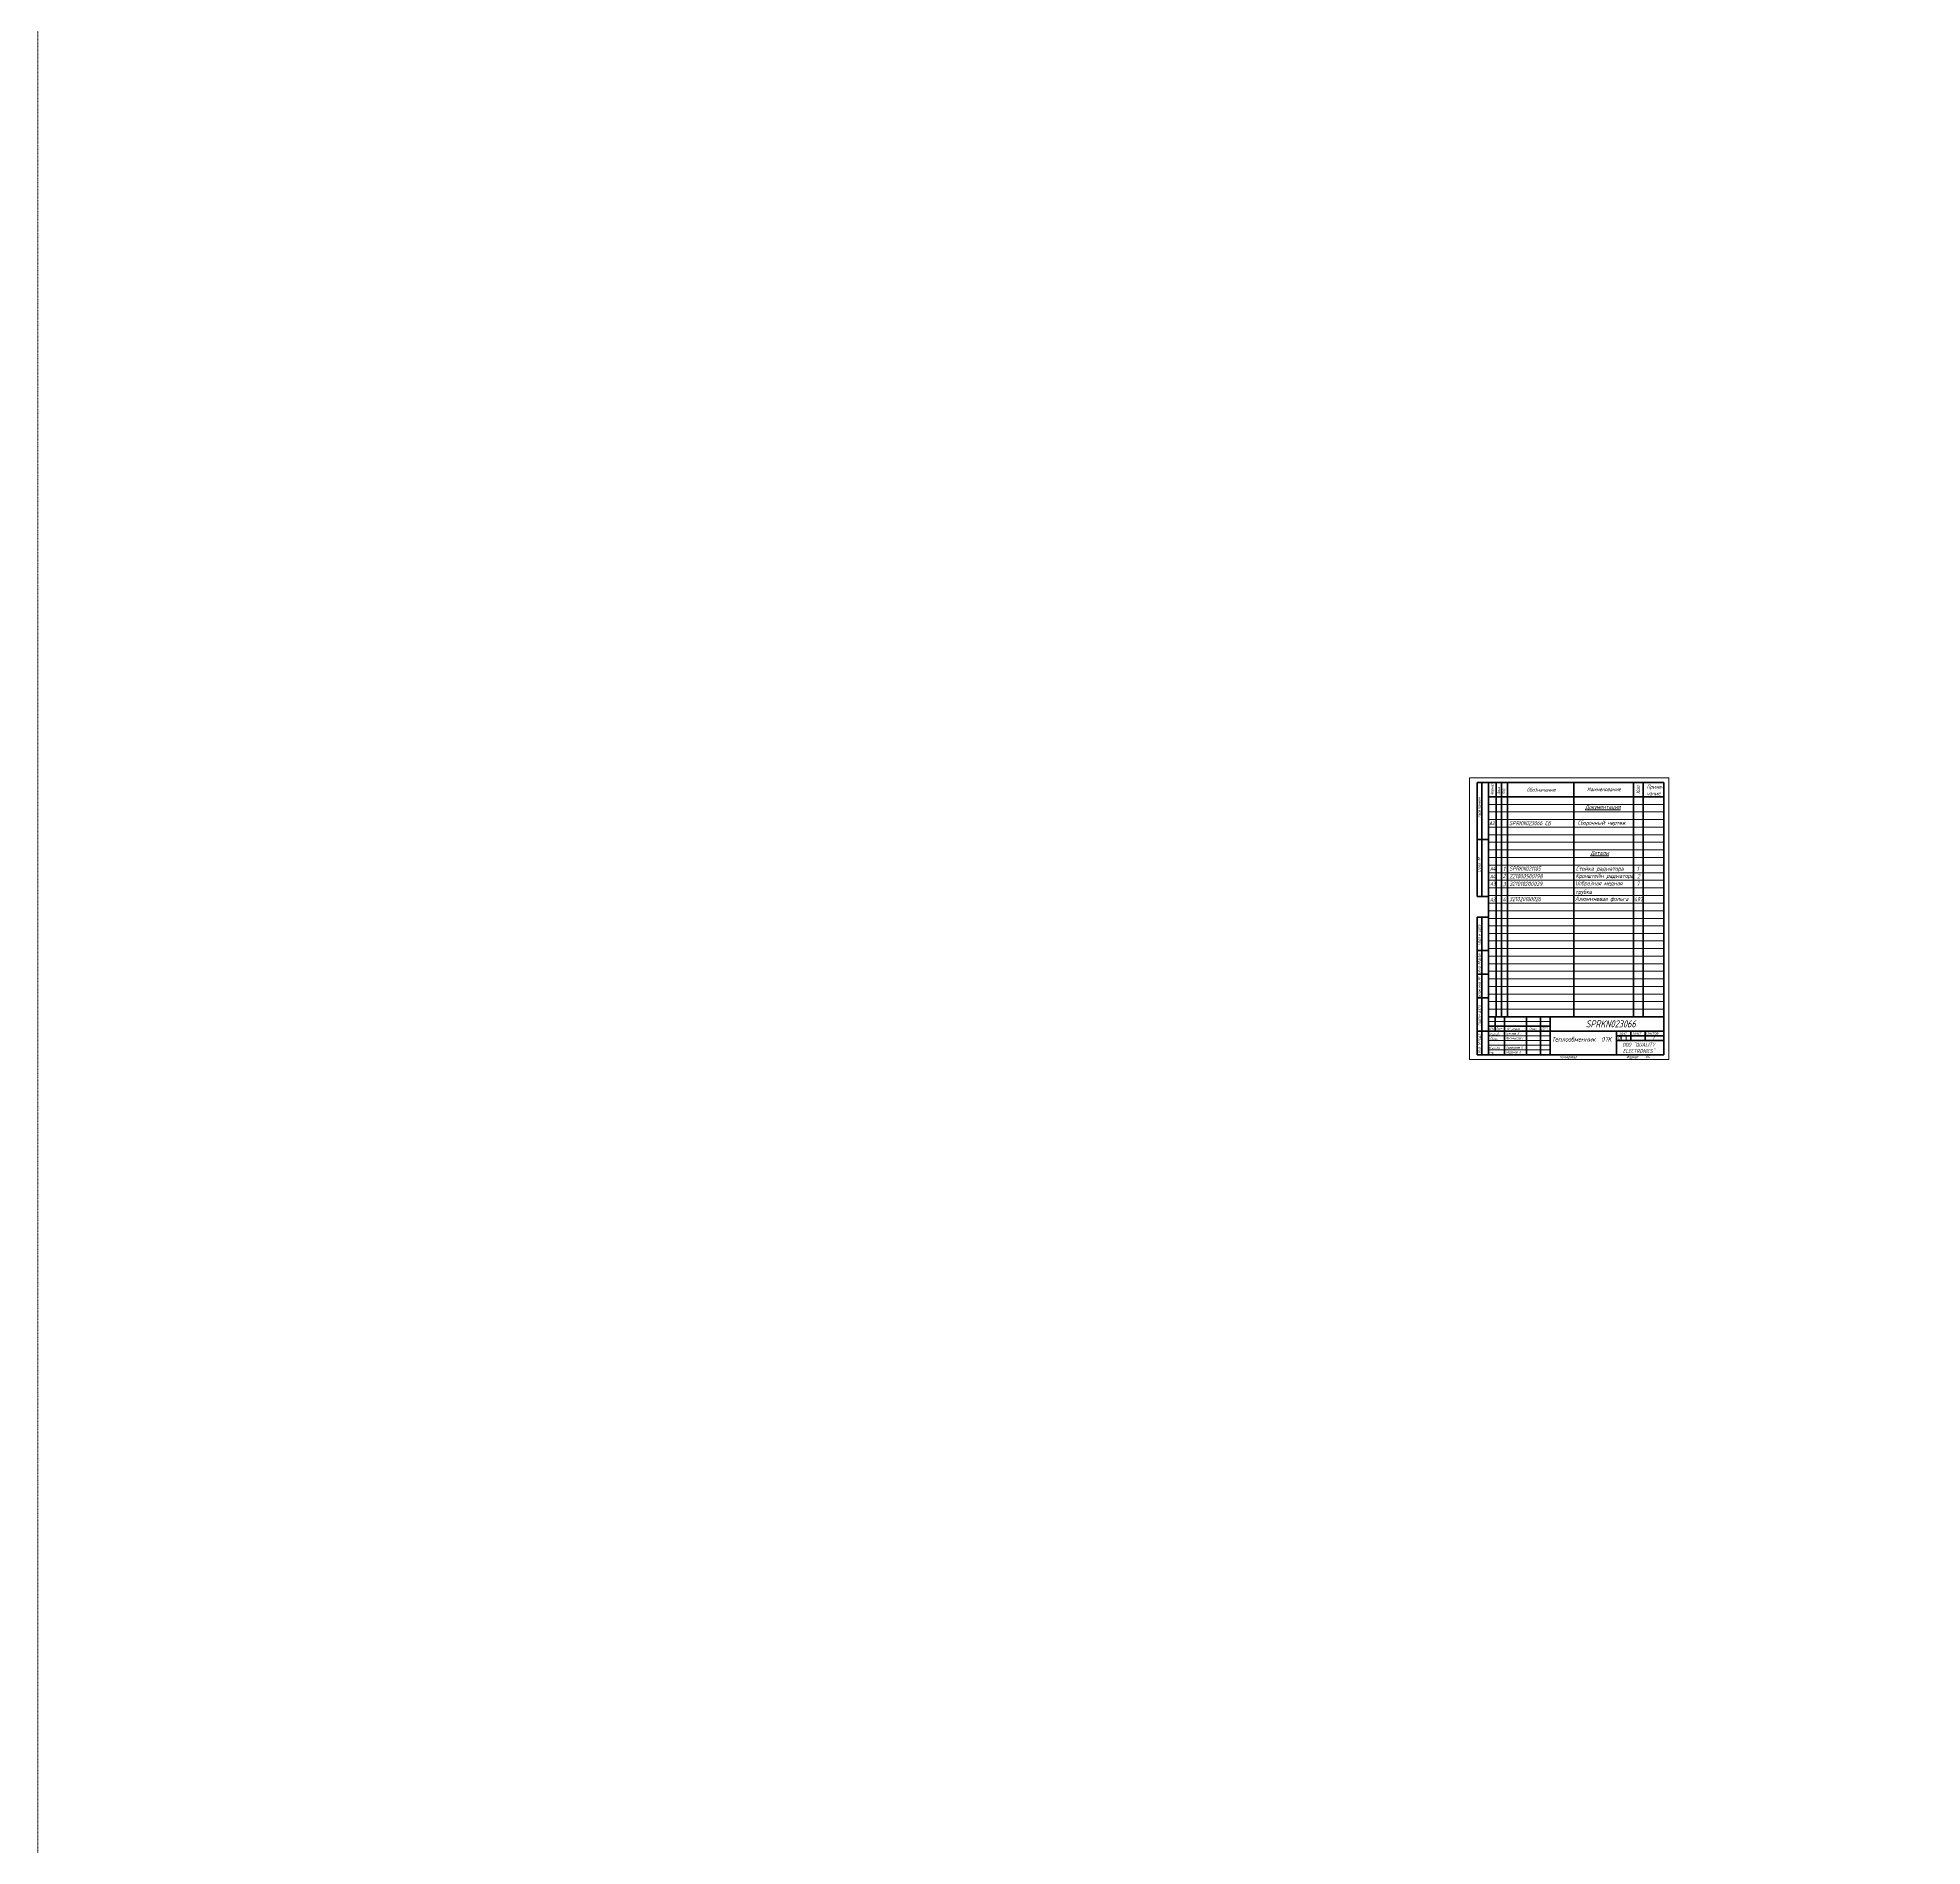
# Model space of a CAD drawing. Header units: millimetres. Extents: x 937859 to 970574, y 987894 to 996517.
# Drawn here: x 937859 to 939845, y 990104 to 992012 of the extents above; entities that cross this region are included whole.
import ezdxf

# ---------------------------------------------------------------- set-up
doc = ezdxf.new("R2010")
doc.units = ezdxf.units.MM
doc.header["$LTSCALE"] = 0.5
for name, pattern in [('ACAD_ISO02W100', [15, 12, -3]), ('CENTER', [0.6, 0.375, -0.075, 0.075, -0.075]), ('K5LT_BASIC', [0]), ('K5LT_THIN', [0])]:
    doc.linetypes.add(name, pattern=pattern)
for name, color, linetype, lineweight in [('0.3-STAMP', 7, 'Continuous', 30), ('Рамка А3', 7, 'Continuous', 20), ('Рамка А4', 7, 'Continuous', 20)]:
    doc.layers.add(name, color=color, linetype=linetype, lineweight=lineweight)
doc.layers.add('Text', color=7, linetype='Continuous')
doc.styles.add('KTEXTSTYLE', font='GOST_A.TTF', dxfattribs={"width": 0.96, "oblique": 15, "height": 8})
doc.styles.add('QEC.12.02.09.00.000-02 СБ', font='GOST_A.TTF', dxfattribs={"width": 0.955, "oblique": 15, "height": 14})
doc.styles.add('QEC.24.02.11.00.001', font='GOST_A.TTF', dxfattribs={"width": 0.955, "oblique": 15, "height": 16})
doc.styles.get("Standard").update_dxf_attribs({"font": 'GOST_A.TTF', "oblique": 15})
doc.styles.add('Table text', font='GOST_A.TTF', dxfattribs={"oblique": 15, "height": 2.8})
doc.styles.add('Обычный текст (ГОСТ)', font='GOST_A.TTF')

msp = doc.modelspace()

# ---------------------------------------------------------------- linework, layer by layer
at = {"color": 7, "linetype": 'K5LT_THIN', "lineweight": 18}
for p, q in [((939367.885, 991231.183), (939577.885, 991231.183)), ((939367.885, 990934.183), (939367.885, 991231.183)), ((939577.885, 990934.183), (939367.885, 990934.183))]:
    msp.add_line(p, q, dxfattribs=at)
at = {"color": 0, "linetype": 'K5LT_BASIC', "lineweight": 40}
for p, q in [((939375.885, 991106.183), (939375.885, 991226.183)), ((939387.885, 991226.183), (939375.885, 991226.183)), ((939380.885, 991106.183), (939380.885, 991226.183)), ((939387.885, 991226.183), (939572.885, 991226.183)), ((939387.885, 990939.183), (939387.885, 991226.183)), ((939572.885, 991226.183), (939572.885, 990939.183)), ((939387.885, 991166.183), (939375.885, 991166.183)), ((939387.885, 991106.183), (939375.885, 991106.183)), ((939375.885, 990939.183), (939375.885, 991084.183)), ((939387.885, 991084.183), (939375.885, 991084.183)), ((939380.885, 990939.183), (939380.885, 991084.183)), ((939387.885, 991049.183), (939375.885, 991049.183)), ((939387.885, 991024.183), (939375.885, 991024.183)), ((939540.885, 991027.677), (939540.885, 991019.677)), ((939550.885, 991027.677), (939550.885, 991019.677)), ((939387.885, 990999.183), (939375.885, 990999.183)), ((939387.885, 990964.183), (939375.885, 990964.183)), ((939387.885, 990939.183), (939387.885, 990979.183)), ((939387.885, 990969.183), (939394.885, 990969.183)), ((939387.885, 990964.183), (939394.885, 990964.183)), ((939394.885, 990964.183), (939394.885, 990979.183)), ((939394.885, 990969.183), (939404.885, 990969.183)), ((939394.885, 990964.183), (939404.885, 990964.183)), ((939404.885, 990954.183), (939404.885, 990979.183)), ((939404.885, 990969.183), (939427.885, 990969.183)), ((939404.885, 990964.183), (939427.885, 990964.183)), ((939427.885, 990954.183), (939427.885, 990979.183)), ((939427.885, 990969.183), (939442.885, 990969.183)), ((939427.885, 990964.183), (939442.885, 990964.183)), ((939442.885, 990954.183), (939442.885, 990979.183)), ((939442.885, 990969.183), (939452.885, 990969.183)), ((939442.885, 990964.183), (939452.885, 990964.183)), ((939452.885, 990939.183), (939452.885, 990979.183)), ((939452.885, 990964.183), (939572.885, 990964.183)), ((939522.885, 990939.183), (939522.885, 990964.183)), ((939537.885, 990954.183), (939537.885, 990964.183)), ((939552.885, 990954.183), (939552.885, 990964.183)), ((939404.885, 990939.183), (939404.885, 990954.183)), ((939427.885, 990939.183), (939427.885, 990954.183)), ((939442.885, 990939.183), (939442.885, 990954.183)), ((939522.885, 990959.183), (939537.885, 990959.183)), ((939522.885, 990954.183), (939527.85, 990954.183)), ((939527.85, 990954.183), (939532.868, 990954.183)), ((939532.868, 990954.183), (939537.885, 990954.183)), ((939537.885, 990959.183), (939572.885, 990959.183)), ((939537.885, 990954.183), (939552.885, 990954.183)), ((939552.885, 990954.183), (939572.885, 990954.183)), ((939387.885, 990939.183), (939375.885, 990939.183)), ((939572.885, 990939.183), (939387.885, 990939.183))]:
    msp.add_line(p, q, dxfattribs=at)
at = {"lineweight": 40}
for p, q in [((939396.143, 991226.183), (939396.143, 990979.183)), ((939396.143, 991226.183), (939396.143, 990979.183)), ((939401.567, 991226.183), (939401.567, 990979.183)), ((939401.567, 991226.183), (939401.567, 990979.183)), ((939407.885, 991226.183), (939407.885, 990979.183)), ((939407.885, 991226.183), (939407.885, 990979.183)), ((939477.885, 991226.183), (939477.885, 990979.183)), ((939477.885, 991226.183), (939477.885, 990979.183)), ((939540.885, 991226.183), (939540.885, 990979.183)), ((939540.885, 991226.183), (939540.885, 990979.183)), ((939550.885, 991226.183), (939550.885, 990979.183)), ((939550.885, 991226.183), (939550.885, 990979.183)), ((939572.885, 991211.183), (939387.885, 991211.183)), ((939387.885, 990979.183), (939572.885, 990979.183))]:
    msp.add_line(p, q, dxfattribs=at)
at = {"color": 0, "linetype": 'K5LT_THIN', "lineweight": 18}
for p, q in [((939577.885, 991231.183), (939577.885, 990934.183)), ((939387.885, 990959.183), (939404.885, 990959.183)), ((939387.885, 990954.183), (939404.885, 990954.183)), ((939404.885, 990959.183), (939427.885, 990959.183)), ((939404.885, 990954.183), (939427.885, 990954.183)), ((939442.885, 990959.183), (939452.885, 990959.183)), ((939442.885, 990954.183), (939452.885, 990954.183))]:
    msp.add_line(p, q, dxfattribs=at)
at = {"lineweight": 9}
for p, q in [((939572.885, 991203.183), (939387.885, 991203.183)), ((939572.885, 991195.183), (939387.885, 991195.183)), ((939572.885, 991187.183), (939387.885, 991187.183)), ((939572.885, 991179.183), (939387.885, 991179.183)), ((939572.885, 991171.183), (939387.885, 991171.183)), ((939572.885, 991163.183), (939387.885, 991163.183)), ((939572.885, 991155.183), (939387.885, 991155.183)), ((939572.885, 991147.183), (939387.885, 991147.183)), ((939572.885, 991139.183), (939387.885, 991139.183)), ((939572.885, 991131.183), (939387.885, 991131.183)), ((939572.885, 991123.183), (939387.885, 991123.183)), ((939572.885, 991115.183), (939387.885, 991115.183)), ((939572.885, 991107.183), (939387.885, 991107.183)), ((939572.885, 991099.053), (939387.885, 991099.053)), ((939572.885, 991090.912), (939387.885, 991090.912)), ((939572.885, 991082.683), (939387.885, 991082.683)), ((939572.885, 991075.183), (939387.885, 991075.183)), ((939572.885, 991067.183), (939387.885, 991067.183)), ((939572.885, 991059.183), (939387.885, 991059.183)), ((939572.885, 991051.183), (939387.885, 991051.183)), ((939572.885, 991043.183), (939387.885, 991043.183)), ((939572.885, 991035.183), (939387.885, 991035.183)), ((939572.885, 991027.183), (939387.885, 991027.183)), ((939572.885, 991019.183), (939387.885, 991019.183)), ((939572.885, 991011.183), (939387.885, 991011.183)), ((939572.885, 991003.183), (939387.885, 991003.183)), ((939572.885, 990995.183), (939387.885, 990995.183)), ((939572.885, 990987.183), (939387.885, 990987.183))]:
    msp.add_line(p, q, dxfattribs=at)
at = {"color": 0, "linetype": 'K5LT_THIN', "lineweight": 9}
for p, q in [((939387.885, 990974.183), (939452.885, 990974.183)), ((939387.885, 990949.183), (939452.885, 990949.183)), ((939387.885, 990944.183), (939452.885, 990944.183)), ((939427.885, 990959.183), (939442.885, 990959.183)), ((939427.885, 990954.183), (939442.885, 990954.183)), ((939527.85, 990954.183), (939527.85, 990959.183)), ((939532.868, 990954.183), (939532.868, 990959.183))]:
    msp.add_line(p, q, dxfattribs=at)
at = {"color": 3, "linetype": 'CENTER', "lineweight": 5, "ltscale": 0.5}
msp.add_lwpolyline([(937858.519, 995178.16), (947290.821, 995178.16), (947290.821, 987893.746), (937858.519, 987893.746)], close=True, dxfattribs=at)

# ---------------------------------------------------------------- texts
at = {"color": 0, "style": 'KTEXTSTYLE', "oblique": 15, "width": 0.965}
for s, height, p in [('Подп', 2.9167, (939379.578, 991054.778)), ('и дата', 2.9167, (939379.578, 991063.993)), ('. ', 2.9167, (939379.578, 991062.199)), ('дубл', 2.9167, (939379.607, 991038.028)), ('.', 2.917, (939379.607, 991045.248)), ('. № ', 2.9167, (939379.607, 991031.513)), ('Инв', 2.9167, (939379.607, 991025.693)), ('. №', 2.9167, (939379.578, 991014.889)), ('Взам', 2.9167, (939379.578, 990999.963)), ('инв', 2.9167, (939379.578, 991009.279)), ('. ', 2.9167, (939379.578, 991007.485)), ('и дата', 2.9167, (939379.578, 990978.993)), ('Подп', 2.9167, (939379.578, 990969.778)), ('. ', 2.9167, (939379.578, 990977.199)), ('. № ', 2.9167, (939379.607, 990946.513)), ('Инв', 2.9167, (939379.607, 990940.693)), ('подл', 2.9167, (939379.607, 990953.028)), ('.', 2.917, (939379.607, 990960.248))]:
    msp.add_text(s, height=height, rotation=90.000003, dxfattribs=at).set_placement(p)
for s, height, p in [('Лит .', 3.25, (939525.867, 990960.122)), ('Лист', 3.25, (939539.705, 990960.3)), ('Листов', 3.25, (939553.564, 990960.382)), ('1', 3.5, (939560.893, 990954.907)), ('Копировал', 2.9167, (939463.184, 990935.491)), ('Формат', 2.9167, (939533.186, 990935.491)), ('A4', 2.9167, (939553.188, 990935.491))]:
    msp.add_text(s, height=height, dxfattribs=at).set_placement(p)
at = {"lineweight": 5, "attachment_point": 1, "rotation": 90, "style": 'QEC.24.02.11.00.001'}
for s, insert, char_height, width in [('Формат', (939390.296, 991212.935), 2.9167, 12.32133), ('Зона', (939397.145, 991213.69), 2.9167, 7.51932), ('Кол.', (939543.509, 991214.391), 4.1667, 8.03558), ('Перв.примен.', (939376.603, 991189.162), 2.91667, 7.3019), ('Поз.', (939402.588, 991213.732), 2.9167, 5.52493), ('Справ. №', (939376.672, 991131.557), 2.9167, 13.80417)]:
    msp.add_mtext(s, dxfattribs=dict(at, insert=insert, char_height=char_height, width=width))
at = {"lineweight": 5, "attachment_point": 1, "style": 'QEC.24.02.11.00.001'}
for s, insert, char_height, width in [('Обозначение', (939428.385, 991220.758), 4.16667, 27.00641), ('Наименование', (939491.827, 991221.265), 4.16667, 29.84359), ('Приме-\\Pчание', (939554.702, 991223.847), 4.1667, 13.11915)]:
    msp.add_mtext(s, dxfattribs=dict(at, insert=insert, char_height=char_height, width=width))
at = {"color": 7, "attachment_point": 1, "style": 'KTEXTSTYLE'}
for s, insert, char_height in [('{\\H1.2x;\\W0.856;Изм\\H1.4x;.}', (939388.735, 990968.94), 2.08333), ('{\\H1.2x;\\W0.965;Разраб\\H1.4x;.}', (939388.858, 990963.266), 2.08333), ('{\\W0.862;Лист}', (939395.755, 990968.051), 2.5), ('{\\H1.2x;\\W0.965;№ докум\\H1.4x;.}', (939407.503, 990968.855), 2.08333), ('{\\H1.2x;\\W0.965;Подп\\H1.4x;.}', (939430.855, 990969.202), 2.08333), ('{\\W0.862;Дата}', (939444.038, 990968.32), 2.5), ('{\\H1.2x;\\W0.965;Утв\\H1.4x;.}', (939388.278, 990943.825), 2.08333), ('{\\H1.2x;\\W0.965;Н.контр\\H1.4x;.}', (939388.421, 990948.566), 2.08333), ('{\\H1.2x;\\W0.965;Пров\\H1.4x;.}', (939389.632, 990958.364), 2.08333), ('{\\W0.689;Менглимуродов Т .}', (939405.975, 990957.977), 2.5)]:
    msp.add_mtext(s, dxfattribs=dict(at, insert=insert, char_height=char_height))
at = {"color": 7, "char_height": 2.5, "attachment_point": 1, "style": 'KTEXTSTYLE'}
for s, insert, width in [('{\\W0.965;Тухтаев Х .}', (939406.03, 990962.954), 21.62811), ('{\\W0.965;Икрамов А .}', (939406.458, 990943.174), 19.83399)]:
    msp.add_mtext(s, dxfattribs=dict(at, insert=insert, width=width))
at = {"lineweight": 9, "insert": (939406.227, 990948.116), "char_height": 2.5, "width": 127.89445, "attachment_point": 1, "style": 'KTEXTSTYLE'}
msp.add_mtext('Хужакулов О .', dxfattribs=at)
at = {"layer": '0.3-STAMP', "lineweight": 5, "insert": (939459.926, 990958.03), "char_height": 5, "width": 52.27432, "attachment_point": 1, "style": 'QEC.12.02.09.00.000-02 СБ'}
msp.add_mtext('\\pxqc;{\\W1;Теплообменник  07K }', dxfattribs=at)
at = {"layer": 'Text', "lineweight": 40, "insert": (939525.188, 990951.769), "char_height": 4, "width": 42.33561, "attachment_point": 1}
msp.add_mtext('\\pxqc;ООО "QUALITY ELECTRONICS"', dxfattribs=at)
at = {"layer": 'Рамка А3', "lineweight": 13, "char_height": 4.5, "attachment_point": 1, "style": 'KTEXTSTYLE'}
for s, insert, width in [('{\\W0.965;\\LДокументация}', (939489.791, 991202.775), 52.78592), ('{\\W0.965;\\LДетали}', (939495.386, 991154.174), 61.63566)]:
    msp.add_mtext(s, dxfattribs=dict(at, insert=insert, width=width))
at = {"layer": 'Рамка А3', "lineweight": 40, "attachment_point": 1, "style": 'KTEXTSTYLE'}
for s, insert, char_height in [('{\\Q9;\\W0.965;\\T0.75;А3}', (939388.751, 991185.316), 4), ('{\\Q9;\\W0.965;\\T0.75;А4}', (939389.501, 991129.111), 4), ('{\\Q9;\\W0.965;\\T0.75;А4}', (939389.539, 991137.342), 4), ('{\\Q9;\\W0.965;\\T0.75;А3}', (939389.651, 991121.552), 4), ('{\\W0.965;2}', (939402.919, 991129.986), 4.5), ('{\\W0.965;3}', (939403.011, 991121.381), 4.5), ('{\\W0.965;1}', (939403.262, 991137.388), 4.5), ('{\\Q9;\\W0.965;\\T0.75;А3}', (939389.568, 991104.757), 4)]:
    msp.add_mtext(s, dxfattribs=dict(at, insert=insert, char_height=char_height))
at = {"layer": 'Рамка А3', "lineweight": 40, "attachment_point": 1}
for s, width, gutter_width, insert, char_height in [('{\\W0.96;SPRKN023066 СБ}', 60.38656, 67.767, (939409.704, 991185.703), 4.5), ('\\pxqj;{\\H0.9x;Кронштейн радиатора }', 79.7398, 26.188, (939479.702, 991130.151), 5), ('{\\H0.9x;Стойка радиатора }  ', 91.82966, 63.951, (939480.061, 991137.688), 5), ('{\\W0.96;SPRKN023066}', 90.19735, 63.951, (939490.387, 990975.494), 7.5)]:
    msp.add_mtext_dynamic_manual_height_columns(s, width=width, gutter_width=gutter_width, heights=[0], dxfattribs=dict(at, insert=insert, char_height=char_height))
at = {"layer": 'Рамка А3', "linetype": 'ACAD_ISO02W100', "lineweight": 40, "insert": (939481.892, 991186.127), "char_height": 4.5, "attachment_point": 1, "style": 'Обычный текст (ГОСТ)'}
msp.add_mtext_dynamic_manual_height_columns('\\pxql;{\\Q15;Сборочный чертеж}', width=74.11483, gutter_width=22.5, heights=[0], dxfattribs=at)
at = {"layer": 'Рамка А3', "lineweight": 40, "char_height": 4.5, "attachment_point": 1}
for s, width, gutter_width, insert, style in [('{\\W1;221000500198}', 35.24424, 63.951, (939409.826, 991129.725), 'KTEXTSTYLE'), ('{\\W1;321010200039}', 35.24424, 63.951, (939409.826, 991121.725), 'KTEXTSTYLE'), ('{\\W0.955;SPRKN021105}', 35.24424, 63.951, (939409.826, 991137.725), 'KTEXTSTYLE'), ('\\pxsm1.2;Uобразная медная\\Pтрубка ', 84.19617, 22.323, (939479.213, 991122.299), 'Table text'), ('4', 6.33055, 22.323, (939402.86, 991105.27), 'Table text'), ('321020100026', 35.24424, 63.951, (939409.826, 991105.596), 'KTEXTSTYLE')]:
    msp.add_mtext_dynamic_manual_height_columns(s, width=width, gutter_width=gutter_width, heights=[0], dxfattribs=dict(at, insert=insert, style=style))
at = {"layer": 'Рамка А3', "lineweight": 40, "char_height": 4.5, "width": 3.78391, "attachment_point": 1, "style": 'KTEXTSTYLE'}
for s, insert in [('{\\W0.965;2}', (939544.611, 991129.696)), ('{\\W0.965;7}', (939543.914, 991121.824)), ('{\\Q15;\\W0.965;1}', (939544.132, 991137.543)), ('{\\W0.965;497}', (939541.213, 991105.447))]:
    msp.add_mtext(s, dxfattribs=dict(at, insert=insert))
at = {"layer": 'Рамка А3', "linetype": 'ACAD_ISO02W100', "lineweight": 40, "insert": (939479.122, 991105.912), "char_height": 4.5, "width": 78.96722, "attachment_point": 1, "style": 'Обычный текст (ГОСТ)'}
msp.add_mtext('{\\Q15;Алюминевая фольга }', dxfattribs=at)
at = {"layer": 'Рамка А4', "lineweight": 40, "insert": (939523.808, 990958.313), "char_height": 3.5, "attachment_point": 1}
msp.add_mtext_dynamic_manual_height_columns('O', width=2.67296, gutter_width=0.535, heights=[0], dxfattribs=at)

doc.saveas('drawing.dxf')
